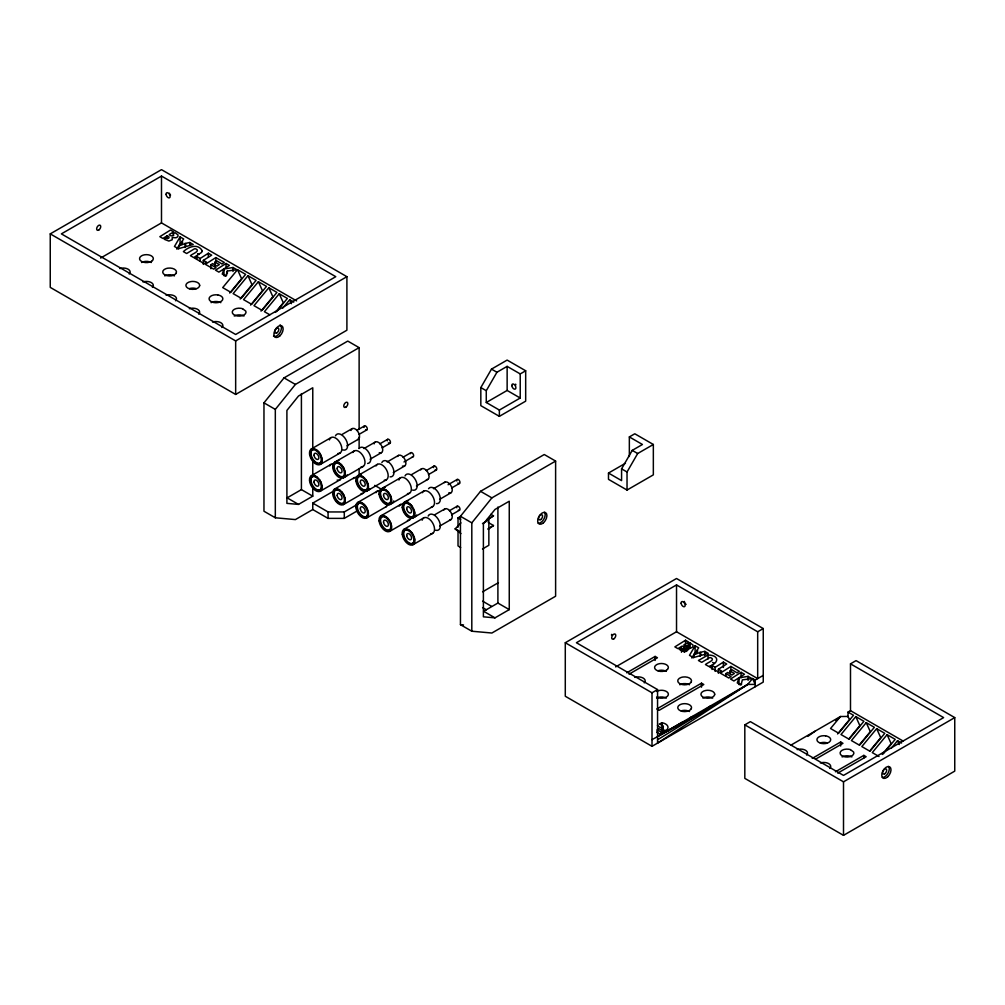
<?xml version="1.0" encoding="UTF-8"?>
<svg xmlns="http://www.w3.org/2000/svg" width="1005" height="1005" viewBox="0 0 1005 1005"><rect width="100%" height="100%" fill="white"/><g stroke="black" fill="none" stroke-linecap="round" stroke-linejoin="round"><path stroke-width="1.5" d="M662.195 733.788L682.32 722.193L685.712 721.376L692.156 716.816M688.865 648.225L688.99 645.16L687.948 644.205L690.146 642.924L693.098 645.135L692.872 646.743A4.975 2.877 0 0 1 690.938 647.949L687.232 647.798L687.232 649.971L683.915 651.265L679.292 649.469L681.465 648.212C683.978 649.984 685.573 646.554 682.131 646.089L677.898 648.64L674.87 646.881L685.523 640.235L688.714 642.082L684.242 644.77L684.217 652.182M227.344 271.011L225.937 276.187L222.231 274.051L223.989 269.013L233.047 267.493L236.954 269.755L227.344 271.011L227.344 273.687M739.014 677.873L737.268 682.91L740.974 685.046L742.381 679.87L751.991 678.614L748.084 676.352L739.014 677.873L739.014 684.568L741.677 684.141M181.867 244.265L181.867 241.589L183.664 238.976L180.083 236.916L174.455 246.464L178.362 248.725L193.224 244.504L189.769 242.507L185.121 243.461L178.651 246.099L178.651 248.775M696.905 653.124L696.905 650.449L698.689 647.836L695.121 645.775L689.493 655.323L693.4 657.584L708.261 653.363L704.807 651.366L700.158 652.32L693.689 654.959L693.689 657.634M480.83 387.578L491.495 369.111L507.136 360.079L525.678 370.782L525.678 401.158L499.372 416.346L480.83 405.643L480.83 387.578L486.269 390.719L486.269 402.49L499.372 410.053L520.226 398.018L520.226 373.923L507.136 366.373L496.935 372.252L486.269 390.719M629.344 436.924L634.796 433.783L653.338 444.486L653.338 474.863L627.032 490.051L608.49 479.347L608.49 473.054L621.58 480.616L621.58 468.845L632.245 450.378L642.446 444.486L629.344 436.924L629.344 456.496M627.032 490.051L627.032 471.986L637.685 453.519L653.338 444.486M176.867 249.19L179.543 244.642M691.905 658.049L695.121 652.471L695.121 645.775M178.651 246.099L180.41 243.474L182.772 242.117L181.867 241.589M693.689 654.959L695.447 652.333L697.809 650.976L696.905 650.449M175.561 300.759L176.252 299.791A6.884 3.97 0 0 0 173.802 295.621A6.884 3.97 0 0 0 166.164 295.332M357.479 510.766L344.288 518.379L328.07 518.379L312.769 509.548L295.395 519.585L275.32 517.789L263.963 511.231L263.963 402.842L284.038 377.88L347.768 341.084L359.124 347.642L359.124 429.273M275.32 517.789L275.32 409.399L295.395 384.438L359.124 347.642M460.453 516.294L480.528 491.319L544.258 454.524L555.614 461.081L555.614 596.229L491.885 633.024L471.81 631.228L460.453 624.67L460.453 516.294L471.81 522.851L471.81 631.228M471.81 522.851L491.885 497.877L555.614 461.081M237.532 269.667L222.708 287.606L230.811 292.279L245.647 274.352L237.532 269.667L241.589 278.699L229.73 293.045M247.971 275.697L233.135 293.623L241.25 298.309L256.074 280.37L247.971 275.697L252.016 284.729L240.157 299.063M258.398 281.714L243.562 299.641L251.677 304.327L266.501 286.4L258.398 281.714L262.456 290.747L250.584 305.093M268.825 287.731L253.989 305.671L262.104 310.344L276.94 292.417L268.825 287.731L272.883 296.764L261.011 311.11M276.488 311.588L287.367 298.435L279.252 293.762L264.416 311.688L269.83 314.804M275.395 312.354L283.31 302.794L279.252 293.762M282.757 308.146L289.679 299.779L293.736 302.116M763.247 628.565L676.528 578.503L565.287 642.735L565.287 696.251L652.006 746.313L763.247 682.094L763.247 628.565L757.682 631.781L676.528 584.923L576.405 642.735L657.559 689.581L657.559 743.11L747.67 684.455L752.569 678.526L755.195 680.046L763.247 675.398M837.567 733.964L849.439 719.618L848.006 716.439L848.006 712.105L850.494 710.673L903.131 741.062M855.808 716.603L840.984 734.542L849.087 739.215L863.923 721.288L855.808 716.603L859.865 725.635L848.986 738.788M866.247 722.633L851.411 740.559L859.526 745.245L874.35 727.306L866.247 722.633L870.292 731.665L859.426 744.806M876.674 728.65L861.838 746.577L869.953 751.263L884.777 733.336L876.674 728.65L880.732 737.683L869.853 750.836M883.345 753.7L895.216 739.353L887.101 734.668L872.265 752.607L879.023 756.501M882.252 754.466L891.159 743.7L887.101 734.668M891.598 747.858L897.528 740.698L901.586 743.034M460.931 533.58L455.139 528.894L460.931 522.876M835.745 720.572L840.481 716.515L848.006 716.439L848.358 717.243M684.242 644.77L687.269 646.215L688.865 645.549M657.446 725.422C661.629 730.183 667.471 726.037 659.18 724.103L661.994 722.733C672.835 724.831 667.22 734.655 659.004 728.7L657.308 729.869L657.308 732.557M710.648 705.837L699.681 713.914L652.006 739.63M807.869 736.376L815.181 731.125M226.05 263.461L215.51 270.169L218.876 272.116L229.416 265.395L226.05 263.461L226.05 267.468M741.087 672.32L730.547 679.028L733.901 680.975L744.454 674.255L741.087 672.32L741.087 677.672M215.861 257.569L205.296 264.277L213.726 269.139L216.037 267.669L210.912 264.742L212.683 263.612L216.98 266.124L219.316 264.616L215.02 262.091L216.904 260.898L221.954 263.963L224.291 262.443L215.861 257.569L215.861 261.589M730.886 666.428L720.334 673.136L728.763 677.998L731.075 676.528L725.949 673.601L727.721 672.471L732.017 674.983L734.353 673.476L730.057 670.938L731.942 669.757L736.992 672.822L739.328 671.302L730.886 666.428L730.886 671.78M203.337 264.39L203.337 260.37L211.678 255.157L208.337 253.235L200.108 258.511L200.108 261.187M718.374 673.25L718.374 669.23L726.716 664.016L723.374 662.094L715.133 667.37L715.133 671.378M663.036 733.349L747.67 684.455L755.195 684.38L752.569 678.526M167.094 235.886L162.86 238.436L159.833 236.69L170.486 230.045L173.677 231.879L169.217 234.567C170.008 236.64 175.95 236.162 172.91 234.002L175.121 232.733L178.061 234.944L177.835 236.539A4.975 2.877 0 0 1 175.913 237.745L172.194 237.595L172.194 239.78L168.878 241.062L164.255 239.278L166.428 238.022C168.94 239.78 170.536 236.351 167.094 235.886L167.094 238.562M200.108 258.511L196.98 256.602L194.581 258.084L204.229 263.662L206.615 262.167L203.337 260.37M715.133 667.37L712.017 665.461L709.618 666.943L719.266 672.521L721.653 671.026L718.374 669.23M657.559 739.768L747.67 684.455M50.25 233.876L161.491 169.644L346.901 276.689L346.901 330.218L235.66 394.437L50.25 287.392L50.25 233.876L235.66 340.921L346.901 276.689M161.491 176.063L61.38 233.876L235.66 334.489L335.783 276.689L161.491 176.063L161.491 222.896L296.601 300.897M100.613 258.046L161.491 222.896M311.349 448.959L331.06 437.59M342.039 434.462L352.152 428.62M356.7 430.442L364.526 425.919M358.948 434.436L366.775 429.926M346.913 445.843L358.295 439.273M320.281 464.423L339.992 453.054M311.349 475.717L331.06 464.348M334.527 462.338L354.225 450.969M363.948 448.569L375.317 442.012M379.877 443.821L387.704 439.311M312.769 496.168L301.412 489.611L287.141 497.852L298.498 504.41L312.769 496.168L312.769 486.872M382.126 447.828L389.953 443.306M370.091 459.222L381.473 452.652M520.226 373.923L525.678 370.782M320.281 491.194L339.992 479.812M343.459 477.815L363.157 466.433M334.527 489.096L354.225 477.727M357.705 475.717L377.403 464.348M486.269 402.49L507.136 390.455L520.226 398.018M312.769 509.548L312.769 503.116L332.642 491.659M387.126 461.961L398.495 455.391M403.055 457.2L410.882 452.69M403.997 461.961L413.118 456.685M393.269 472.601L404.638 466.031M343.459 504.573L363.157 493.191M366.637 491.194L386.335 479.812M357.705 502.487L377.403 491.106M380.882 489.096L400.58 477.727M312.769 503.116L328.07 511.947L344.288 511.947L357.479 504.334M411.56 474.611L421.673 468.77M426.233 470.579L434.06 466.069M428.482 474.586L436.296 470.064M416.447 485.98L427.816 479.41M366.637 517.952L386.335 506.583M389.814 504.573L409.512 493.191M380.882 515.866L400.58 504.485M404.06 502.487L423.758 491.106M433.469 488.719L444.851 482.149M448.104 484.712L457.225 479.448M451.647 487.965L459.473 483.443M439.625 499.359L450.994 492.789M389.814 531.331L409.512 519.962M412.992 517.952L432.69 506.583M404.06 529.246L423.758 517.864M434.738 514.748L444.851 508.907M449.411 510.728L457.225 506.206M451.647 514.723L459.473 510.213M439.625 526.118L450.994 519.547M458.029 527.223L458.029 517.851L460.114 516.658M412.992 544.71L432.69 533.341M486.734 519.748L493.493 515.854L486.734 520.464M482.488 523.542L488.857 519.861L488.857 545.288L482.488 548.969M488.091 528.643L493.493 525.527L488.091 529.384M608.49 473.054L625.437 463.267M482.614 591.807L498.43 582.674M509.259 609.608L497.902 603.05L483.631 611.291L494.988 617.849L509.259 609.608L509.259 501.219L494.988 509.46L483.392 523.881L483.392 616.819L494.988 617.849M615.65 666.905L676.528 631.756L757.682 678.614L757.682 631.781M626.718 672.822L655.147 656.416L657.458 657.76L629.042 674.167M565.287 642.735L652.006 692.797L657.559 689.581M701.503 683.174L656.83 708.965L659.154 710.309L703.814 684.518L701.503 683.174L701.503 687.194M850.494 663.84L856.059 660.624L954.75 717.608L954.75 771.124L843.509 835.356L744.818 778.373L744.818 724.856L750.371 721.64L843.509 775.408L943.62 717.608L850.494 663.84L850.494 710.673M790.835 745.182L840.481 716.515L830.545 728.512L838.66 733.198L853.496 715.271L848.006 712.105M812.241 758.411L840.657 741.992L842.981 743.336L815.909 758.963M835.419 771.79L863.835 755.371L866.159 756.715L837.73 773.121M744.818 724.856L843.509 781.827L954.75 717.608M663.551 733.022L657.559 736.414L668.061 730.61M671.667 728.612L667.91 730.497M690.535 717.444L699.681 713.914L698.626 712.771M708.073 654.996L698.425 660.486L701.704 662.37L709.404 657.735A1.872 1.08 0 0 1 710.95 657.76C715.987 659.946 706.892 662.898 705.447 664.531L708.776 666.453C719.103 663.388 719.806 655.222 708.073 654.996L708.073 659.004M226.653 275.282L223.989 275.709L223.989 269.013M298.498 504.41L286.902 503.367L286.902 410.442L298.498 396.02L312.769 387.779L312.769 448.167M460.453 624.67L463.544 624.947M851.851 756.941L850.418 756.313A6.884 3.97 0 0 0 842.115 756.941M663.187 729.894L665.297 730.911M197.545 253.599L199.317 254.466M712.583 662.458L714.341 663.325M491.495 369.111L496.935 372.252M632.245 450.378L637.685 453.519M621.58 468.845L627.032 471.986M284.038 377.88L295.395 384.438M480.528 491.319L491.885 497.877M490.867 514.334L493.493 515.854M488.242 522.487L493.493 525.527M263.963 402.842L275.32 409.399M458.029 517.851L460.667 519.384M684.242 651.454L685.046 651.918L685.046 645.235M455.139 528.894L460.19 531.808M374.727 485.365L381.234 489.121M460.667 547.486L458.029 545.954L458.029 530.351M482.614 601.178L491.533 606.329M482.614 607.598L486.433 609.809M656.843 732.369L659.481 733.901L661.805 732.419L657.308 729.869M897.528 740.698L899.261 744.567M289.679 299.779L291.425 303.648M863.835 755.371L863.835 758.046M843.509 781.827L843.509 835.356M840.657 741.992L840.657 746.012M755.195 680.046L755.195 686.742M748.084 676.352L748.084 680.372M730.057 670.938L730.057 673.626M725.949 673.601L725.949 676.277M723.374 662.094L723.374 667.446M712.017 665.461L712.017 669.468M704.807 651.366L704.807 655.386M700.699 652.634L700.699 655.31M700.158 652.32L700.158 656.34M690.146 642.924L690.146 648.275M688.99 645.16L688.99 649.18M688.412 645.939L688.412 648.614M687.86 646.152L687.86 650.172M687.269 646.215L687.232 650.474M686.654 646.089L686.654 651.441M685.523 640.235L685.523 644.255M684.38 647.823L684.38 651.83M683.865 648.451L683.865 651.127M683.186 648.677L683.186 651.353M682.81 648.702L682.81 651.378M682.42 648.64L682.42 651.315M681.465 648.212L681.465 652.232M676.528 584.923L676.528 631.756M663.099 727.52L663.099 731.527M662.446 727.733L662.446 731.753M661.994 722.733L661.994 726.753M661.654 727.721L661.654 730.396M655.147 656.416L655.147 660.436M652.006 692.797L652.006 746.313M507.136 366.373L507.136 390.455M499.372 410.053L499.372 416.346M497.902 507.048L497.902 603.05M359.124 437.112L359.124 448.104M359.124 468.506L359.124 476.357M344.288 511.947L344.288 518.379M328.07 511.947L328.07 518.379M312.769 460.554L312.769 476.031M301.412 393.608L301.412 489.611M235.66 340.921L235.66 394.437M233.047 267.493L233.047 271.513M215.02 262.091L215.02 266.099M210.912 264.742L210.912 268.75M208.337 253.235L208.337 257.242M196.98 256.602L196.98 259.277M189.769 242.507L189.769 245.195M185.661 243.775L185.661 246.451M185.121 243.461L185.121 247.481M180.083 236.916L180.083 243.612M656.604 691.44A6.884 3.97 0 0 1 665.662 691.088A6.884 3.97 0 0 1 667.433 696.239L666.328 697.055A6.884 3.97 0 0 1 656.604 697.055M658.024 670.737A6.884 3.97 0 0 1 666.328 671.365M656.604 698.123A6.884 3.97 0 0 1 666.328 698.123M634.846 677.42A6.884 3.97 0 0 1 643.162 678.061A6.884 3.97 0 0 1 644.255 682.847M611.731 634.331A2.864 1.658 -60 0 1 611.442 635.009M679.782 684.744A6.884 3.97 0 0 1 689.505 684.744M702.947 698.123A6.884 3.97 0 0 1 712.683 698.123M681.202 710.874A6.884 3.97 0 0 1 689.505 711.502M686.114 604.42A2.864 1.658 60 0 1 685.146 603.389M684.769 602.736A2.864 1.658 60 0 1 684.367 601.392M142.986 281.953A6.884 3.97 0 0 1 151.303 282.581A6.884 3.97 0 0 1 152.396 287.38M119.809 268.561A6.884 3.97 0 0 1 128.125 269.202A6.884 3.97 0 0 1 129.218 273.988M141.567 262.506A6.884 3.97 0 0 1 151.303 262.506M198.739 314.138A6.884 3.97 0 0 0 199.43 313.183L199.668 312.153A6.884 3.97 0 0 0 192.784 308.171L191 308.309A6.884 3.97 0 0 0 189.342 308.711M164.745 275.885A6.884 3.97 0 0 1 174.468 275.885M189.342 288.636A6.884 3.97 0 0 1 196.226 288.636M221.917 327.517A6.884 3.97 0 0 0 222.607 324.502L221.917 323.547A6.884 3.97 0 0 0 217.746 321.688L215.962 321.55A6.884 3.97 0 0 0 212.52 322.09M234.266 316.035A6.884 3.97 0 0 1 244.001 316.035M211.088 302.643A6.884 3.97 0 0 1 220.824 302.643M170.561 195.108A2.864 1.658 60 0 1 169.468 193.199M280.068 324.866A6.558 3.781 -60 0 1 280.068 332.441A6.558 3.781 -60 0 1 273.523 336.223M829.766 768.436A6.884 3.97 0 0 0 830.457 765.421L829.766 764.453A6.884 3.97 0 0 0 825.582 762.607L823.811 762.468A6.884 3.97 0 0 0 820.369 763.009M806.588 755.057A6.884 3.97 0 0 0 807.279 754.089L807.518 753.059A6.884 3.97 0 0 0 800.633 749.089L798.849 749.228A6.884 3.97 0 0 0 797.191 749.617M820.369 742.934A6.884 3.97 0 0 1 827.253 742.934M888.659 766.463A6.558 3.781 -60 0 1 887.918 773.36A6.558 3.781 -60 0 1 882.327 777.43M544.559 512.286A6.558 3.781 -60 0 1 543.831 519.17A6.558 3.781 -60 0 1 538.228 523.253M422.389 492.689A8.932 5.151 60 0 1 432.389 495.767A8.932 5.151 60 0 1 431.384 506.985M414.123 510.276A7.701 4.447 60 0 1 411.698 516.897A7.701 4.447 60 0 1 404.575 510.678A7.701 4.447 60 0 1 405.756 502.99M407.653 502.965A7.701 4.447 60 0 1 410.467 504.56M411.145 505.201A7.701 4.447 60 0 1 412.389 506.721M428.545 488.694A8.932 5.151 60 0 1 438.77 493.43A8.932 5.151 60 0 1 436.434 503.631M444.311 482.601A6.143 3.543 60 0 1 451.534 486.772A6.143 3.543 60 0 1 448.77 492.877M456.773 480.98A2.299 1.319 60 0 1 458.242 479.523A2.299 1.319 60 0 1 459.963 482.588A2.299 1.319 60 0 1 457.903 482.99M347.152 474.9A8.932 5.151 60 0 1 343.735 476.873M335.482 462.576A8.932 5.151 60 0 1 338.899 460.604M341.348 478.242A8.932 5.151 60 0 1 337.152 480.076M329.69 465.918A8.932 5.151 60 0 1 333.886 464.096M321.801 485.327A7.701 4.447 60 0 1 316.726 489.561A7.701 4.447 60 0 1 310.985 479.774A7.701 4.447 60 0 1 317.065 477.237M319.678 479.963A7.701 4.447 60 0 1 320.218 480.805M320.696 481.697A7.701 4.447 60 0 1 321.098 482.601M416.673 515.037A8.932 5.151 60 0 1 413.256 517.01M405.002 502.714A8.932 5.151 60 0 1 408.419 500.741M410.882 518.379A8.932 5.151 60 0 1 407.465 520.351M399.211 506.068A8.932 5.151 60 0 1 403.407 504.234M390.945 523.668A7.701 4.447 60 0 1 387.654 530.2A7.701 4.447 60 0 1 380.644 521.633A7.701 4.447 60 0 1 385.166 516.583M385.882 516.922A7.701 4.447 60 0 1 388.608 519.309M389.752 520.942A7.701 4.447 60 0 1 390.631 522.738M393.131 502.299A8.932 5.151 60 0 1 390.078 503.631M382.202 488.694A8.932 5.151 60 0 1 385.254 487.362M393.772 500.905A8.932 5.151 60 0 1 393.495 501.658M376.033 492.689A8.932 5.151 60 0 1 380.242 490.855M387.968 504.246A8.932 5.151 60 0 1 385.719 506.847M368.006 511.193A7.701 4.447 60 0 1 364.916 516.884A7.701 4.447 60 0 1 358.094 510.377A7.701 4.447 60 0 1 359.401 502.99M361.298 502.965A7.701 4.447 60 0 1 362.001 503.204M363.421 503.995A7.701 4.447 60 0 1 364.111 504.56M364.79 505.201A7.701 4.447 60 0 1 366.574 507.563M367.051 508.455A7.701 4.447 60 0 1 367.453 509.359M398.947 480.051A8.932 5.151 60 0 1 409.211 482.387A8.932 5.151 60 0 1 407.465 493.593M390.304 502.764A7.701 4.447 60 0 1 381.46 497.45A7.701 4.447 60 0 1 384.475 489.586M385.166 489.824A7.701 4.447 60 0 1 386.586 490.616M387.968 491.822A7.701 4.447 60 0 1 388.608 492.55M390.229 495.076A7.701 4.447 60 0 1 390.631 495.98M390.945 496.897A7.701 4.447 60 0 1 391.008 501.734M405.002 475.955A8.932 5.151 60 0 1 415.593 480.051A8.932 5.151 60 0 1 412.477 490.101M420.731 469.85A6.143 3.543 60 0 1 427.816 472.312A6.143 3.543 60 0 1 426.409 479.687M433.595 467.601A2.299 1.319 60 0 1 434.926 466.069A2.299 1.319 60 0 1 436.798 468.883A2.299 1.319 60 0 1 435.14 469.925M329.414 439.914A8.932 5.151 60 0 1 339.69 442.238A8.932 5.151 60 0 1 337.931 453.456M321.173 462.162A7.701 4.447 60 0 1 312.379 458.217A7.701 4.447 60 0 1 314.276 449.336M315.645 449.675A7.701 4.447 60 0 1 317.768 451.031M318.447 451.685A7.701 4.447 60 0 1 320.218 454.046M320.696 454.926A7.701 4.447 60 0 1 321.098 455.843M321.663 457.664A7.701 4.447 60 0 1 321.474 461.597M335.482 435.818A8.932 5.151 60 0 1 346.059 439.914A8.932 5.151 60 0 1 342.944 449.964M350.959 430.504A6.143 3.543 60 0 1 357.629 431.17A6.143 3.543 60 0 1 357.629 439.512M364.074 427.464A2.299 1.319 60 0 1 365.405 425.932A2.299 1.319 60 0 1 367.265 428.733A2.299 1.319 60 0 1 365.619 429.776M376.033 465.918A8.932 5.151 60 0 1 386.335 469.498A8.932 5.151 60 0 1 384.287 480.214M367.78 483.518A7.701 4.447 60 0 1 364.476 490.063A7.701 4.447 60 0 1 357.479 481.483A7.701 4.447 60 0 1 362.001 476.445M362.705 476.785A7.701 4.447 60 0 1 363.421 477.237M366.034 479.963A7.701 4.447 60 0 1 367.453 482.601M381.837 462.576A8.932 5.151 60 0 1 392.126 466.157A8.932 5.151 60 0 1 390.078 476.873M397.553 456.471A6.143 3.543 60 0 1 404.927 459.461A6.143 3.543 60 0 1 402.415 466.119M410.379 453.707A2.299 1.319 60 0 1 411.899 452.752A2.299 1.319 60 0 1 413.608 455.328A2.299 1.319 60 0 1 412.389 456.735M429.009 514.924A8.932 5.151 60 0 1 439.273 521.243A8.932 5.151 60 0 1 435.655 530.251M428.18 516.105A8.932 5.151 60 0 1 428.545 515.452M443.909 509.987A6.143 3.543 60 0 1 450.994 512.462A6.143 3.543 60 0 1 449.587 519.824M422.125 520.201A8.932 5.151 60 0 1 432.389 522.525A8.932 5.151 60 0 1 430.643 533.743M456.773 507.751A2.299 1.319 60 0 1 458.104 506.219A2.299 1.319 60 0 1 459.976 509.02A2.299 1.319 60 0 1 458.318 510.063M414.123 537.047A7.701 4.447 60 0 1 411.045 543.617A7.701 4.447 60 0 1 403.96 535.615A7.701 4.447 60 0 1 407.653 529.736M409.06 530.313A7.701 4.447 60 0 1 409.764 530.766M411.145 531.959A7.701 4.447 60 0 1 411.786 532.688M412.929 534.321A7.701 4.447 60 0 1 413.407 535.213M369.953 488.92A8.932 5.151 60 0 1 366.122 490.101M358.659 475.955A8.932 5.151 60 0 1 361.335 473.983M364.79 490.867A8.932 5.151 60 0 1 361.109 493.593M353.232 478.656A8.932 5.151 60 0 1 357.064 477.476M344.338 502.299A7.701 4.447 60 0 1 335.318 497.902A7.701 4.447 60 0 1 338.12 489.586M338.823 489.824A7.701 4.447 60 0 1 340.243 490.616M341.612 491.822A7.701 4.447 60 0 1 342.253 492.55M342.856 493.342A7.701 4.447 60 0 1 343.396 494.184M343.873 495.076A7.701 4.447 60 0 1 344.275 495.98M344.841 497.814A7.701 4.447 60 0 1 344.652 501.746M361.85 466.835A8.932 5.151 60 0 1 361.109 466.835M352.856 452.539A8.932 5.151 60 0 1 362.541 455.139A8.932 5.151 60 0 1 362.541 466.709M344.338 475.541A7.701 4.447 60 0 1 336.059 472.463A7.701 4.447 60 0 1 336.235 462.84M338.12 462.828A7.701 4.447 60 0 1 339.527 463.406M340.243 463.858A7.701 4.447 60 0 1 340.934 464.411M341.612 465.064A7.701 4.447 60 0 1 342.253 465.78M342.856 466.571A7.701 4.447 60 0 1 344.275 469.222M344.841 471.056A7.701 4.447 60 0 1 344.652 474.976M359.024 448.557A8.932 5.151 60 0 1 368.961 452.778A8.932 5.151 60 0 1 367.642 463.493M374.777 442.451A6.143 3.543 60 0 1 382.013 446.622A6.143 3.543 60 0 1 379.237 452.74M374.136 443.883A6.143 3.543 60 0 1 374.375 443.092M387.252 440.843A2.299 1.319 60 0 1 388.721 439.373A2.299 1.319 60 0 1 390.443 442.439A2.299 1.319 60 0 1 388.37 442.841M515.904 384.827A2.864 1.658 60 0 1 515.666 384.149M202.269 250.861L201.59 252.418L193.739 257.594L190.41 255.672C191.867 254.039 200.95 251.087 195.912 248.901A1.872 1.08 0 0 0 194.367 248.876L186.666 253.511L183.387 251.627C188.412 246.778 198.01 243.047 202.269 250.861M199.668 285.382L199.43 286.412A6.884 3.97 0 0 1 187.91 288.196A6.884 3.97 0 0 1 191 281.551L192.784 281.413A6.884 3.97 0 0 1 199.668 285.382M714.706 694.241L714.467 695.272A6.884 3.97 0 0 1 702.947 697.055A6.884 3.97 0 0 1 706.038 690.41L707.822 690.272A6.884 3.97 0 0 1 714.706 694.241M176.252 273.033L175.561 273.988A6.884 3.97 0 0 1 164.745 274.817A6.884 3.97 0 0 1 166.164 268.561L167.822 268.172A6.884 3.97 0 0 1 176.252 273.033M691.289 681.893L690.598 682.847A6.884 3.97 0 0 1 679.782 683.676A6.884 3.97 0 0 1 681.202 677.42L682.86 677.031A6.884 3.97 0 0 1 691.289 681.893M691.289 708.651L690.598 709.618A6.884 3.97 0 0 1 680.448 710.774A6.884 3.97 0 0 1 679.769 704.819L681.202 704.191A6.884 3.97 0 0 1 688.827 704.48A6.884 3.97 0 0 1 691.289 708.651M152.396 260.609L151.303 261.438A6.884 3.97 0 0 1 141.567 261.438A6.884 3.97 0 0 1 141.567 255.823L142.986 255.182A6.884 3.97 0 0 1 151.303 255.823A6.884 3.97 0 0 1 152.396 260.609M667.433 669.468L666.328 670.297A6.884 3.97 0 0 1 656.604 670.297A6.884 3.97 0 0 1 656.604 664.682L658.024 664.041A6.884 3.97 0 0 1 666.328 664.682A6.884 3.97 0 0 1 667.433 669.468M217.746 294.93L215.962 294.792A6.884 3.97 0 0 0 209.078 298.774A6.884 3.97 0 0 0 215.962 302.744A6.884 3.97 0 0 0 222.846 298.774L222.607 297.744A6.884 3.97 0 0 0 217.746 294.93M825.582 735.848L823.811 735.71A6.884 3.97 0 0 0 816.927 739.68A6.884 3.97 0 0 0 823.811 743.662A6.884 3.97 0 0 0 830.683 739.68L830.457 738.65A6.884 3.97 0 0 0 825.582 735.848M242.582 308.711L240.911 308.309A6.884 3.97 0 0 0 232.281 311.801A6.884 3.97 0 0 0 239.73 316.11A6.884 3.97 0 0 0 245.785 311.123L242.582 308.711M850.418 749.617L848.76 749.228A6.884 3.97 0 0 0 840.13 752.72A6.884 3.97 0 0 0 847.579 757.029A6.884 3.97 0 0 0 853.634 752.042L850.418 749.617M681.126 603.264A2.864 1.658 60 0 0 684.367 606.706A2.864 1.658 60 0 0 683.915 602.422A2.864 1.658 60 0 0 681.126 603.264M613.879 638.828A2.864 1.658 -60 0 0 615.399 634.293A2.864 1.658 -60 0 0 611.894 636.617A2.864 1.658 -60 0 0 613.879 638.828M279.729 336.022A6.558 3.781 -60 0 0 281.815 325.871A6.558 3.781 -60 0 0 274.051 332.756A6.558 3.781 -60 0 0 279.729 336.022M166.089 194.405A2.864 1.658 60 0 0 169.33 197.847A2.864 1.658 60 0 0 168.878 193.563A2.864 1.658 60 0 0 166.089 194.405M276.852 332.856A2.864 1.658 -60 0 0 278.523 328.321A2.864 1.658 -60 0 0 275.018 330.457A2.864 1.658 -60 0 0 276.852 332.856M98.842 229.969A2.864 1.658 -60 0 0 100.362 225.434A2.864 1.658 -60 0 0 96.857 227.758A2.864 1.658 -60 0 0 98.842 229.969M887.578 776.94A6.558 3.781 -60 0 0 889.664 766.79A6.558 3.781 -60 0 0 881.9 773.662A6.558 3.781 -60 0 0 887.578 776.94M884.702 773.775A2.864 1.658 -60 0 0 886.372 769.24A2.864 1.658 -60 0 0 882.855 771.375A2.864 1.658 -60 0 0 884.702 773.775M345.858 407.151A2.864 1.658 -60 0 0 347.529 402.616A2.864 1.658 -60 0 0 344.012 404.751A2.864 1.658 -60 0 0 345.858 407.151M540.602 519.585A2.864 1.658 -60 0 0 542.273 515.062A2.864 1.658 -60 0 0 538.768 517.198A2.864 1.658 -60 0 0 540.602 519.585M543.491 522.763A6.558 3.781 -60 0 0 545.564 512.613A6.558 3.781 -60 0 0 537.813 519.485A6.558 3.781 -60 0 0 543.491 522.763M406.724 508.919A3.442 1.985 60 0 0 410.656 512.939A3.442 1.985 60 0 0 410.002 507.751A3.442 1.985 60 0 0 406.724 508.919M402.264 507.55A8.932 5.151 60 0 0 412.364 518.216A8.932 5.151 60 0 0 410.945 504.874A8.932 5.151 60 0 0 402.264 507.55M403.143 508.002A7.701 4.447 60 0 0 411.887 517.098A7.701 4.447 60 0 0 410.543 505.553A7.701 4.447 60 0 0 403.143 508.002M314.012 482.149A3.442 1.985 60 0 0 317.944 486.181A3.442 1.985 60 0 0 317.304 480.993A3.442 1.985 60 0 0 314.012 482.149M309.553 480.792A8.932 5.151 60 0 0 319.665 491.458A8.932 5.151 60 0 0 318.233 478.116A8.932 5.151 60 0 0 309.553 480.792M310.432 481.244A7.701 4.447 60 0 0 319.188 490.34A7.701 4.447 60 0 0 317.844 478.782A7.701 4.447 60 0 0 310.432 481.244M383.546 522.298A3.442 1.985 60 0 0 387.478 526.318A3.442 1.985 60 0 0 386.825 521.143A3.442 1.985 60 0 0 383.546 522.298M379.086 520.929A8.932 5.151 60 0 0 389.199 531.607A8.932 5.151 60 0 0 387.767 518.253A8.932 5.151 60 0 0 379.086 520.929M379.965 521.381A7.701 4.447 60 0 0 388.709 530.477A7.701 4.447 60 0 0 387.365 518.932A7.701 4.447 60 0 0 379.965 521.381M360.368 508.919A3.442 1.985 60 0 0 364.3 512.939A3.442 1.985 60 0 0 363.647 507.751A3.442 1.985 60 0 0 360.368 508.919M355.908 507.55A8.932 5.151 60 0 0 366.021 518.216A8.932 5.151 60 0 0 364.589 504.874A8.932 5.151 60 0 0 355.908 507.55M356.788 508.002A7.701 4.447 60 0 0 365.544 517.098A7.701 4.447 60 0 0 364.187 505.553A7.701 4.447 60 0 0 356.788 508.002M383.546 495.528A3.442 1.985 60 0 0 387.478 499.56A3.442 1.985 60 0 0 386.825 494.372A3.442 1.985 60 0 0 383.546 495.528M379.086 494.171A8.932 5.151 60 0 0 389.199 504.837A8.932 5.151 60 0 0 387.767 491.495A8.932 5.151 60 0 0 379.086 494.171M379.965 494.623A7.701 4.447 60 0 0 388.709 503.719A7.701 4.447 60 0 0 387.365 492.161A7.701 4.447 60 0 0 379.965 494.623M314.012 455.391A3.442 1.985 60 0 0 317.944 459.423A3.442 1.985 60 0 0 317.304 454.235A3.442 1.985 60 0 0 314.012 455.391M309.553 454.034A8.932 5.151 60 0 0 319.665 464.699A8.932 5.151 60 0 0 318.233 451.358A8.932 5.151 60 0 0 309.553 454.034M310.432 454.486A7.701 4.447 60 0 0 319.188 463.581A7.701 4.447 60 0 0 317.844 452.024A7.701 4.447 60 0 0 310.432 454.486M360.368 482.149A3.442 1.985 60 0 0 364.3 486.181A3.442 1.985 60 0 0 363.647 480.993A3.442 1.985 60 0 0 360.368 482.149M355.908 480.792A8.932 5.151 60 0 0 366.021 491.458A8.932 5.151 60 0 0 364.589 478.116A8.932 5.151 60 0 0 355.908 480.792M356.788 481.244A7.701 4.447 60 0 0 365.544 490.34A7.701 4.447 60 0 0 364.187 478.782A7.701 4.447 60 0 0 356.788 481.244M406.724 535.678A3.442 1.985 60 0 0 410.656 539.698A3.442 1.985 60 0 0 410.002 534.522A3.442 1.985 60 0 0 406.724 535.678M402.264 534.308A8.932 5.151 60 0 0 412.364 544.986A8.932 5.151 60 0 0 410.945 531.632A8.932 5.151 60 0 0 402.264 534.308M403.143 534.761A7.701 4.447 60 0 0 411.887 543.856A7.701 4.447 60 0 0 410.543 532.311A7.701 4.447 60 0 0 403.143 534.761M337.19 495.528A3.442 1.985 60 0 0 341.122 499.56A3.442 1.985 60 0 0 340.469 494.372A3.442 1.985 60 0 0 337.19 495.528M332.73 494.171A8.932 5.151 60 0 0 342.843 504.837A8.932 5.151 60 0 0 341.411 491.495A8.932 5.151 60 0 0 332.73 494.171M333.61 494.623A7.701 4.447 60 0 0 342.366 503.719A7.701 4.447 60 0 0 341.022 492.161A7.701 4.447 60 0 0 333.61 494.623M337.19 468.77A3.442 1.985 60 0 0 341.122 472.802A3.442 1.985 60 0 0 340.469 467.614A3.442 1.985 60 0 0 337.19 468.77M332.73 467.413A8.932 5.151 60 0 0 342.843 478.079A8.932 5.151 60 0 0 341.411 464.737A8.932 5.151 60 0 0 332.73 467.413M333.61 467.865A7.701 4.447 60 0 0 342.366 476.96A7.701 4.447 60 0 0 341.022 465.403A7.701 4.447 60 0 0 333.61 467.865M511.834 385.618A2.864 1.658 60 0 0 515.025 389.161A2.864 1.658 60 0 0 514.698 384.928A2.864 1.658 60 0 0 511.834 385.618"/></g></svg>
